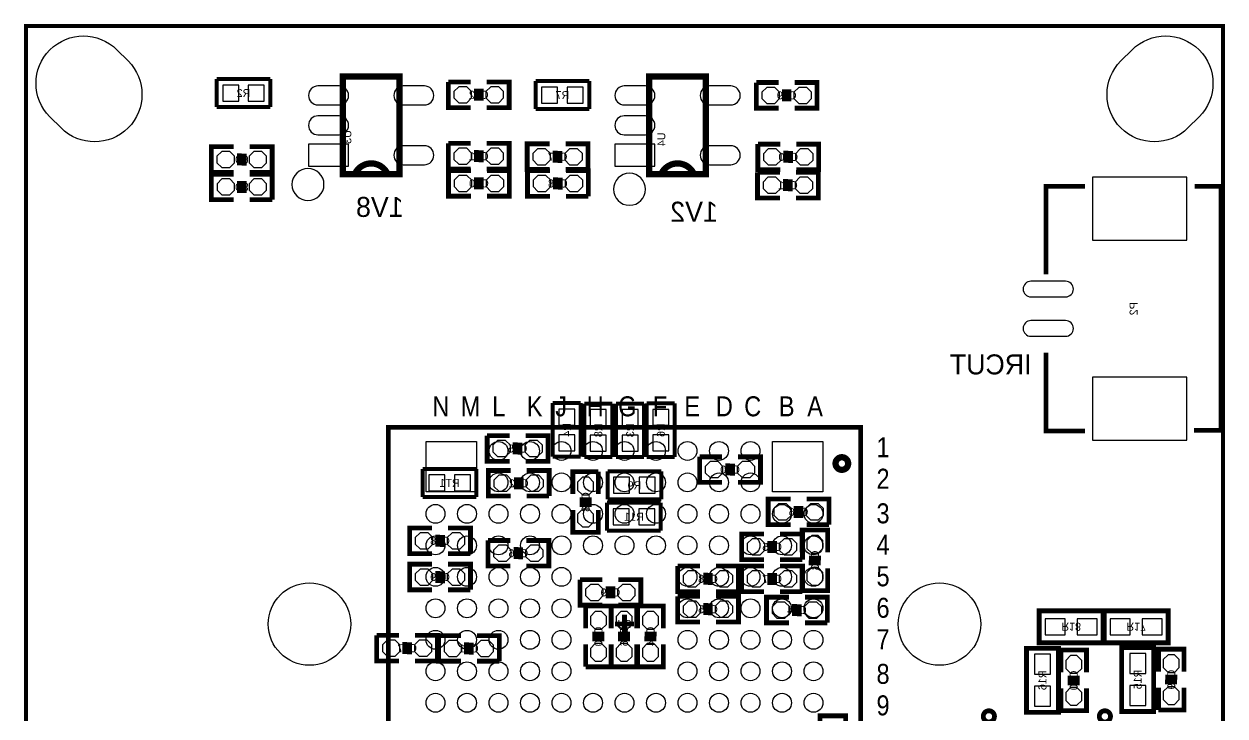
# Model space of a CAD drawing. Extents: x 14 to 156, y -17 to 35.
# Drawn here: x 14.05 to 52.17, y -0.57 to 21.41 of the extents above; entities that cross this region are included whole.
import ezdxf
from ezdxf.enums import TextEntityAlignment as Align

# ---------------------------------------------------------------- set-up
doc = ezdxf.new("R2010")
doc.units = 0
for name, color, linetype in [('BG_DIMENSION', 40, 'CONTINUOUS'), ('BG_OUTLINE', 2, 'CONTINUOUS'), ('BG_SILKSCREEN_BOTTOM', 134, 'CONTINUOUS'), ('PG_SILKSCREEN_BOTTOM', 134, 'CONTINUOUS'), ('PG_SILKSCREEN_TOP', 7, 'CONTINUOUS'), ('PIN_BOTTOM', 242, 'CONTINUOUS'), ('PIN_TOP', 84, 'CONTINUOUS'), ('RD_SILKSCREEN_BOTTOM', 1, 'CONTINUOUS'), ('RD_SILKSCREEN_TOP', 1, 'CONTINUOUS')]:
    doc.layers.add(name, color=color, linetype=linetype)

msp = doc.modelspace()

# ---------------------------------------------------------------- linework, layer by layer
at = {"layer": 'BG_DIMENSION', "const_width": 0.127}
msp.add_lwpolyline([(14.11224, -16.651224), (52.11064, -16.651224), (52.11064, 21.347176), (14.11224, 21.347176), (14.11224, -16.651224)], dxfattribs=at)
at = {"layer": 'BG_OUTLINE'}
msp.add_lwpolyline([(14.11224, -16.651224), (14.11224, 21.347176), (52.11064, 21.347176), (52.11064, -16.651224)], close=True, dxfattribs=at)
at = {"layer": 'PG_SILKSCREEN_BOTTOM'}
for points, const_width in [([(24.170386, 16.641572), (24.170386, 19.741388), (25.97023, 19.741388), (25.97023, 16.641572), (24.170386, 16.641572)], 0.199898), ([(33.895284, 16.641572), (33.895284, 19.741388), (35.695128, 19.741388), (35.695128, 16.641572), (33.895284, 16.641572)], 0.199898), ([(21.867114, 19.66214), (20.165314, 19.66214)], 0.127), ([(20.165314, 19.66214), (20.165314, 18.77314)], 0.127), ([(21.867114, 18.77314), (21.867114, 19.66214)], 0.127), ([(27.51963, 19.56816), (28.23083, 19.56816)], 0.1524), ([(28.23083, 18.75536), (27.51963, 18.75536), (27.51963, 19.56816)], 0.1524), ([(28.73883, 19.56816), (29.45003, 19.56816), (29.45003, 18.75536), (28.73883, 18.75536)], 0.1524), ([(31.9913, 19.5961), (30.2895, 19.5961)], 0.127), ([(30.2895, 19.5961), (30.2895, 18.7071)], 0.127), ([(31.9913, 18.7071), (31.9913, 19.5961)], 0.127), ([(37.29482, 19.55038), (38.00602, 19.55038)], 0.1524), ([(38.00602, 18.73758), (37.29482, 18.73758), (37.29482, 19.55038)], 0.1524), ([(38.51402, 19.55038), (39.22522, 19.55038), (39.22522, 18.73758), (38.51402, 18.73758)], 0.1524), ([(28.40863, 18.97634), (28.40863, 19.35734)], 0.1524), ([(28.56103, 18.97126), (28.56103, 19.35226)], 0.1524), ([(38.18382, 18.95856), (38.18382, 19.33956)], 0.1524), ([(38.33622, 18.95348), (38.33622, 19.33448)], 0.1524), ([(20.165314, 18.77314), (21.867114, 18.77314)], 0.127), ([(30.2895, 18.7071), (31.9913, 18.7071)], 0.127), ([(20.708366, 16.7005), (19.997166, 16.7005), (19.997166, 17.5133), (20.708366, 17.5133)], 0.1524), ([(21.216366, 17.5133), (21.927566, 17.5133), (21.927566, 16.7005)], 0.1524), ([(27.51963, 17.61744), (28.23083, 17.61744)], 0.1524), ([(28.23083, 16.80464), (27.51963, 16.80464), (27.51963, 17.61744)], 0.1524), ([(28.73883, 17.61744), (29.45003, 17.61744), (29.45003, 16.80464), (28.73883, 16.80464)], 0.1524), ([(30.734, 16.7894), (30.0228, 16.7894), (30.0228, 17.6022), (30.734, 17.6022)], 0.1524), ([(31.242, 17.6022), (31.9532, 17.6022), (31.9532, 16.7894)], 0.1524), ([(37.345366, 17.59458), (38.056566, 17.59458)], 0.1524), ([(38.056566, 16.78178), (37.345366, 16.78178), (37.345366, 17.59458)], 0.1524), ([(38.564566, 17.59458), (39.275766, 17.59458), (39.275766, 16.78178), (38.564566, 16.78178)], 0.1524), ([(20.886166, 17.2974), (20.886166, 16.9164)], 0.1524), ([(21.038566, 17.29232), (21.038566, 16.91132)], 0.1524), ([(28.40863, 17.02562), (28.40863, 17.40662)], 0.1524), ([(28.56103, 17.02054), (28.56103, 17.40154)], 0.1524), ([(30.9118, 17.3863), (30.9118, 17.0053)], 0.1524), ([(31.0642, 17.38122), (31.0642, 17.00022)], 0.1524), ([(38.234366, 17.00276), (38.234366, 17.38376)], 0.1524), ([(38.386766, 16.99768), (38.386766, 17.37868)], 0.1524), ([(21.927566, 16.7005), (21.216366, 16.7005)], 0.1524), ([(27.525726, 16.75384), (28.236926, 16.75384)], 0.1524), ([(28.236926, 15.94104), (27.525726, 15.94104), (27.525726, 16.75384)], 0.1524), ([(28.744926, 16.75384), (29.456126, 16.75384), (29.456126, 15.94104), (28.744926, 15.94104)], 0.1524), ([(30.74289, 15.9385), (30.03169, 15.9385), (30.03169, 16.7513), (30.74289, 16.7513)], 0.1524), ([(31.9532, 16.7894), (31.242, 16.7894)], 0.1524), ([(31.25089, 16.7513), (31.96209, 16.7513), (31.96209, 15.9385)], 0.1524), ([(20.70862, 15.82928), (19.99742, 15.82928), (19.99742, 16.64208), (20.70862, 16.64208)], 0.1524), ([(20.88642, 16.42618), (20.88642, 16.04518)], 0.1524), ([(21.03882, 16.4211), (21.03882, 16.0401)], 0.1524), ([(21.21662, 16.64208), (21.92782, 16.64208), (21.92782, 15.82928)], 0.1524), ([(28.414726, 16.16202), (28.414726, 16.54302)], 0.1524), ([(28.567126, 16.15694), (28.567126, 16.53794)], 0.1524), ([(30.92069, 16.5354), (30.92069, 16.1544)], 0.1524), ([(31.07309, 16.53032), (31.07309, 16.14932)], 0.1524), ([(37.333682, 16.69542), (38.044882, 16.69542)], 0.1524), ([(38.044882, 15.88262), (37.333682, 15.88262), (37.333682, 16.69542)], 0.1524), ([(38.222682, 16.1036), (38.222682, 16.4846)], 0.1524), ([(38.375082, 16.09852), (38.375082, 16.47952)], 0.1524), ([(38.552882, 16.69542), (39.264082, 16.69542), (39.264082, 15.88262), (38.552882, 15.88262)], 0.1524), ([(31.96209, 15.9385), (31.25089, 15.9385)], 0.1524), ([(47.734982, 16.25092), (46.490382, 16.25092), (46.490382, 13.45692)], 0.1524), ([(51.189382, 8.50392), (52.052982, 8.50392), (52.052982, 16.22552), (52.027582, 16.25092), (51.214782, 16.25092)], 0.1524), ([(21.92782, 15.82928), (21.21662, 15.82928)], 0.1524), ([(46.490382, 10.96772), (46.490382, 8.47852), (47.734982, 8.47852)], 0.1524), ([(31.72079, 9.36625), (30.83179, 9.36625)], 0.127), ([(30.83179, 9.36625), (30.83179, 7.66445)], 0.127), ([(31.72079, 7.66445), (31.72079, 9.36625)], 0.127), ([(31.833566, 9.35355), (31.833566, 7.65175)], 0.127), ([(32.722566, 9.35355), (31.833566, 9.35355)], 0.127), ([(32.722566, 7.65175), (32.722566, 9.35355)], 0.127), ([(33.73501, 9.35355), (32.84601, 9.35355)], 0.127), ([(32.84601, 9.35355), (32.84601, 7.65175)], 0.127), ([(33.73501, 7.65175), (33.73501, 9.35355)], 0.127), ([(33.8201, 9.3599), (33.8201, 7.6581)], 0.127), ([(34.7091, 9.3599), (33.8201, 9.3599)], 0.127), ([(34.7091, 7.6581), (34.7091, 9.3599)], 0.127), ([(28.75153, 8.3312), (29.46273, 8.3312)], 0.1524), ([(29.46273, 7.5184), (28.75153, 7.5184), (28.75153, 8.3312)], 0.1524), ([(29.97073, 8.3312), (30.68193, 8.3312), (30.68193, 7.5184), (29.97073, 7.5184)], 0.1524), ([(29.64053, 7.73938), (29.64053, 8.12038)], 0.1524), ([(29.79293, 7.7343), (29.79293, 8.1153)], 0.1524), ([(30.83179, 7.66445), (31.72079, 7.66445)], 0.127), ([(31.833566, 7.65175), (32.722566, 7.65175)], 0.127), ([(32.84601, 7.65175), (33.73501, 7.65175)], 0.127), ([(33.8201, 7.6581), (34.7091, 7.6581)], 0.127), ([(35.498278, 7.66191), (36.209478, 7.66191)], 0.1524), ([(36.209478, 6.84911), (35.498278, 6.84911), (35.498278, 7.66191)], 0.1524), ([(36.717478, 7.66191), (37.428678, 7.66191), (37.428678, 6.84911), (36.717478, 6.84911)], 0.1524), ([(28.4099, 7.2771), (26.7081, 7.2771)], 0.127), ([(26.7081, 7.2771), (26.7081, 6.3881)], 0.127), ([(28.4099, 6.3881), (28.4099, 7.2771)], 0.127), ([(29.499814, 6.4135), (28.788614, 6.4135), (28.788614, 7.2263), (29.499814, 7.2263)], 0.1524), ([(30.007814, 7.2263), (30.719014, 7.2263), (30.719014, 6.4135)], 0.1524), ([(31.4706, 6.47827), (31.4706, 7.18947), (32.2834, 7.18947)], 0.1524), ([(32.2834, 7.18947), (32.2834, 6.47827)], 0.1524), ([(34.2773, 7.2009), (32.5755, 7.2009)], 0.127), ([(32.5755, 7.2009), (32.5755, 6.3119)], 0.127), ([(34.2773, 6.3119), (34.2773, 7.2009)], 0.127), ([(36.387278, 7.07009), (36.387278, 7.45109)], 0.1524), ([(36.539678, 7.06501), (36.539678, 7.44601)], 0.1524), ([(29.677614, 7.0104), (29.677614, 6.6294)], 0.1524), ([(29.830014, 7.00532), (29.830014, 6.62432)], 0.1524), ([(30.719014, 6.4135), (30.007814, 6.4135)], 0.1524), ([(26.7081, 6.3881), (28.4099, 6.3881)], 0.127), ([(31.6865, 6.14807), (32.0675, 6.14807)], 0.1524), ([(31.69158, 6.30047), (32.07258, 6.30047)], 0.1524), ([(34.261298, 6.20014), (32.559498, 6.20014)], 0.127), ([(32.559498, 6.20014), (32.559498, 5.31114)], 0.127), ([(32.5755, 6.3119), (34.2773, 6.3119)], 0.127), ([(34.261298, 5.31114), (34.261298, 6.20014)], 0.127), ([(38.383972, 5.505958), (37.672772, 5.505958), (37.672772, 6.318758), (38.383972, 6.318758)], 0.1524), ([(38.561772, 6.102858), (38.561772, 5.721858)], 0.1524), ([(38.714172, 6.097778), (38.714172, 5.716778)], 0.1524), ([(38.891972, 6.318758), (39.603172, 6.318758), (39.603172, 5.505958)], 0.1524), ([(32.2834, 5.97027), (32.2834, 5.25907), (31.4706, 5.25907), (31.4706, 5.97027)], 0.1524), ([(27.00147, 4.586224), (26.29027, 4.586224), (26.29027, 5.399024), (27.00147, 5.399024)], 0.1524), ([(27.50947, 5.399024), (28.22067, 5.399024), (28.22067, 4.586224)], 0.1524), ([(32.559498, 5.31114), (34.261298, 5.31114)], 0.127), ([(38.751002, 4.62534), (38.751002, 5.33654), (39.563802, 5.33654), (39.563802, 4.62534)], 0.1524), ([(39.603172, 5.505958), (38.891972, 5.505958)], 0.1524), ([(27.17927, 5.183124), (27.17927, 4.802124)], 0.1524), ([(27.33167, 5.178044), (27.33167, 4.797044)], 0.1524), ([(28.77693, 5.0038), (29.48813, 5.0038)], 0.1524), ([(29.48813, 4.191), (28.77693, 4.191), (28.77693, 5.0038)], 0.1524), ([(29.99613, 5.0038), (30.70733, 5.0038), (30.70733, 4.191), (29.99613, 4.191)], 0.1524), ([(37.54247, 4.3942), (36.83127, 4.3942), (36.83127, 5.207), (37.54247, 5.207)], 0.1524), ([(37.72027, 4.9911), (37.72027, 4.6101)], 0.1524), ([(37.87267, 4.98602), (37.87267, 4.60502)], 0.1524), ([(38.05047, 5.207), (38.76167, 5.207), (38.76167, 4.3942)], 0.1524), ([(28.22067, 4.586224), (27.50947, 4.586224)], 0.1524), ([(29.66593, 4.41198), (29.66593, 4.79298)], 0.1524), ([(29.81833, 4.4069), (29.81833, 4.7879)], 0.1524), ([(27.00147, 3.436112), (26.29027, 3.436112), (26.29027, 4.248912), (27.00147, 4.248912)], 0.1524), ([(27.50947, 4.248912), (28.22067, 4.248912), (28.22067, 3.436112)], 0.1524), ([(34.79673, 4.191), (35.50793, 4.191)], 0.1524), ([(35.50793, 3.3782), (34.79673, 3.3782), (34.79673, 4.191)], 0.1524), ([(36.01593, 4.191), (36.72713, 4.191), (36.72713, 3.3782), (36.01593, 3.3782)], 0.1524), ([(37.54247, 3.3782), (36.83127, 3.3782), (36.83127, 4.191), (37.54247, 4.191)], 0.1524), ([(38.76167, 4.3942), (38.05047, 4.3942)], 0.1524), ([(38.05047, 4.191), (38.76167, 4.191), (38.76167, 3.3782)], 0.1524), ([(39.342822, 4.29514), (38.961822, 4.29514)], 0.1524), ([(39.347902, 4.44754), (38.966902, 4.44754)], 0.1524), ([(27.17927, 4.033012), (27.17927, 3.652012)], 0.1524), ([(27.33167, 4.027932), (27.33167, 3.646932)], 0.1524), ([(31.69793, 3.7592), (32.40913, 3.7592)], 0.1524), ([(32.40913, 2.9464), (31.69793, 2.9464), (31.69793, 3.7592)], 0.1524), ([(32.91713, 3.7592), (33.62833, 3.7592), (33.62833, 2.9464), (32.91713, 2.9464)], 0.1524), ([(35.68573, 3.59918), (35.68573, 3.98018)], 0.1524), ([(35.83813, 3.5941), (35.83813, 3.9751)], 0.1524), ([(37.72027, 3.9751), (37.72027, 3.5941)], 0.1524), ([(37.87267, 3.97002), (37.87267, 3.58902)], 0.1524), ([(38.751002, 3.40614), (38.751002, 4.11734)], 0.1524), ([(39.563802, 4.11734), (39.563802, 3.40614), (38.751002, 3.40614)], 0.1524), ([(28.22067, 3.436112), (27.50947, 3.436112)], 0.1524), ([(32.58693, 3.16738), (32.58693, 3.54838)], 0.1524), ([(32.73933, 3.1623), (32.73933, 3.5433)], 0.1524), ([(38.76167, 3.3782), (38.05047, 3.3782)], 0.1524), ([(34.798, 3.2258), (35.5092, 3.2258)], 0.1524), ([(35.5092, 2.413), (34.798, 2.413), (34.798, 3.2258)], 0.1524), ([(35.687, 2.63398), (35.687, 3.01498)], 0.1524), ([(35.8394, 2.6289), (35.8394, 3.0099)], 0.1524), ([(36.0172, 3.2258), (36.7284, 3.2258), (36.7284, 2.413), (36.0172, 2.413)], 0.1524), ([(38.32987, 2.3876), (37.61867, 2.3876), (37.61867, 3.2004), (38.32987, 3.2004)], 0.1524), ([(38.50767, 2.9845), (38.50767, 2.6035)], 0.1524), ([(38.66007, 2.97942), (38.66007, 2.59842)], 0.1524), ([(38.83787, 3.2004), (39.54907, 3.2004), (39.54907, 2.3876)], 0.1524), ([(31.877, 2.20853), (31.877, 2.91973), (32.6898, 2.91973), (32.6898, 2.20853)], 0.1524), ([(32.6898, 2.2098), (32.6898, 2.921), (33.5026, 2.921), (33.5026, 2.2098)], 0.1524), ([(33.53054, 2.209546), (33.53054, 2.920746), (34.34334, 2.920746), (34.34334, 2.209546)], 0.1524), ([(46.27626, 1.7526), (48.30826, 1.7526), (48.30826, 2.7686), (46.27626, 2.7686), (46.27626, 1.7526)], 0.1524), ([(50.37074, 2.7686), (48.33874, 2.7686), (48.33874, 1.7526), (50.37074, 1.7526), (50.37074, 2.7686)], 0.1524), ([(39.54907, 2.3876), (38.83787, 2.3876)], 0.1524), ([(25.24633, 1.988312), (25.95753, 1.988312)], 0.1524), ([(25.95753, 1.175512), (25.24633, 1.175512), (25.24633, 1.988312)], 0.1524), ([(26.46553, 1.988312), (27.17673, 1.988312), (27.17673, 1.175512), (26.46553, 1.175512)], 0.1524), ([(27.91587, 1.1684), (27.20467, 1.1684), (27.20467, 1.9812), (27.91587, 1.9812)], 0.1524), ([(28.42387, 1.9812), (29.13507, 1.9812), (29.13507, 1.1684)], 0.1524), ([(32.46882, 1.87833), (32.08782, 1.87833)], 0.1524), ([(32.4739, 2.03073), (32.0929, 2.03073)], 0.1524), ([(33.28162, 1.8796), (32.90062, 1.8796)], 0.1524), ([(33.2867, 2.032), (32.9057, 2.032)], 0.1524), ([(34.12236, 1.879346), (33.74136, 1.879346)], 0.1524), ([(34.12744, 2.031746), (33.74644, 2.031746)], 0.1524), ([(26.13533, 1.396492), (26.13533, 1.777492)], 0.1524), ([(26.28773, 1.391412), (26.28773, 1.772412)], 0.1524), ([(28.09367, 1.7653), (28.09367, 1.3843)], 0.1524), ([(28.24607, 1.76022), (28.24607, 1.37922)], 0.1524), ([(31.877, 0.98933), (31.877, 1.70053)], 0.1524), ([(32.6898, 1.70053), (32.6898, 0.98933), (31.877, 0.98933)], 0.1524), ([(32.6898, 0.9906), (32.6898, 1.7018)], 0.1524), ([(33.5026, 1.7018), (33.5026, 0.9906), (32.6898, 0.9906)], 0.1524), ([(33.53054, 0.990346), (33.53054, 1.701546)], 0.1524), ([(34.34334, 1.701546), (34.34334, 0.990346), (33.53054, 0.990346)], 0.1524), ([(46.8884, -0.45466), (46.8884, 1.57734), (45.8724, 1.57734), (45.8724, -0.45466), (46.8884, -0.45466)], 0.1524), ([(46.9646, 0.8128), (46.9646, 1.524), (47.7774, 1.524), (47.7774, 0.8128)], 0.1524), ([(49.911, -0.42926), (49.911, 1.60274), (48.895, 1.60274), (48.895, -0.42926), (49.911, -0.42926)], 0.1524), ([(50.0634, 0.8382), (50.0634, 1.5494), (50.8762, 1.5494), (50.8762, 0.8382)], 0.1524), ([(29.13507, 1.1684), (28.42387, 1.1684)], 0.1524), ([(47.55642, 0.4826), (47.17542, 0.4826)], 0.1524), ([(47.5615, 0.635), (47.1805, 0.635)], 0.1524), ([(50.0634, -0.381), (50.0634, 0.3302)], 0.1524), ([(50.8762, 0.3302), (50.8762, -0.381), (50.0634, -0.381)], 0.1524), ([(50.65522, 0.508), (50.27422, 0.508)], 0.1524), ([(50.6603, 0.6604), (50.2793, 0.6604)], 0.1524), ([(46.9646, -0.4064), (46.9646, 0.3048)], 0.1524), ([(47.7774, 0.3048), (47.7774, -0.4064), (46.9646, -0.4064)], 0.1524), ([(39.3192, -1.277112), (39.3192, -0.565912), (40.132, -0.565912), (40.132, -1.277112)], 0.1524)]:
    msp.add_lwpolyline(points, dxfattribs=dict(at, const_width=const_width))
for points in [[(23.571708, 16.31188, 1), (22.555708, 16.31188, 1)], [(33.779206, 16.15948, 1), (32.763206, 16.15948, 1)]]:
    msp.add_lwpolyline(points, format="xyb", close=True, dxfattribs=at)
for points, const_width in [([(24.562308, 16.66748, -0.618034), (25.578308, 16.66748)], 0.199898), ([(34.287206, 16.66748, -0.618034), (35.303206, 16.66748)], 0.199898), ([(44.8564, -0.5842, -1), (44.5008, -0.5842, -1), (44.8564, -0.5842)], 0.1524), ([(48.5394, -0.5842, -1), (48.1838, -0.5842, -1), (48.5394, -0.5842)], 0.1524)]:
    msp.add_lwpolyline(points, format="xyb", dxfattribs=dict(at, const_width=const_width))
at = {"layer": 'PG_SILKSCREEN_TOP', "const_width": 0.150114}
for points in [[(40.611552, 8.5979), (25.611328, 8.5979), (25.611328, -3.901948), (40.611552, -3.901948), (40.611552, 8.5979)], [(33.11144, 2.048002), (33.11144, 2.64795)], [(32.811466, 2.347976), (33.411414, 2.347976)]]:
    msp.add_lwpolyline(points, dxfattribs=at)
at = {"layer": 'PG_SILKSCREEN_TOP', "const_width": 0.199898}
msp.add_lwpolyline([(40.211502, 7.448042, 1.000305), (39.811452, 7.447788, 0.999695), (40.211502, 7.448042)], format="xyb", dxfattribs=at)
at = {"layer": 'PIN_BOTTOM'}
for points in [[(16.998559, 20.589178), (17.352202, 20.235535, -1), (15.223881, 18.107214), (14.870238, 18.460857, -1)], [(51.352642, 18.460857), (50.998999, 18.107214, -1), (48.870678, 20.235535), (49.224321, 20.589178, -1)], [(24.05126, 19.441414), (23.381208, 19.441414, 1), (23.381208, 18.841466), (24.05126, 18.841466, 1)], [(26.759408, 19.441414), (26.089356, 19.441414, 1), (26.089356, 18.841466), (26.759408, 18.841466, 1)], [(33.776158, 19.441414), (33.106106, 19.441414, 1), (33.106106, 18.841466), (33.776158, 18.841466, 1)], [(36.484306, 19.441414), (35.814254, 19.441414, 1), (35.814254, 18.841466), (36.484306, 18.841466, 1)], [(24.05126, 18.491454), (23.381208, 18.491454, 1), (23.381208, 17.891506), (24.05126, 17.891506, 1)], [(33.776158, 18.491454), (33.106106, 18.491454, 1), (33.106106, 17.891506), (33.776158, 17.891506, 1)], [(26.759408, 17.541494), (26.089356, 17.541494, 1), (26.089356, 16.941546), (26.759408, 16.941546, 1)], [(36.484306, 17.541494), (35.814254, 17.541494, 1), (35.814254, 16.941546), (36.484306, 16.941546, 1)], [(47.114333, 13.23975), (46.014259, 13.23975, 1), (46.014259, 12.739878), (47.114333, 12.739878, 1)], [(47.114333, 11.989562), (46.014259, 11.989562, 1), (46.014259, 11.48969), (47.114333, 11.48969, 1)]]:
    msp.add_lwpolyline(points, format="xyb", close=True, dxfattribs=at)
for points in [[(20.863814, 18.96364), (20.863814, 19.47164), (20.355814, 19.47164), (20.355814, 18.96364)], [(21.676614, 18.96364), (21.676614, 19.47164), (21.168614, 19.47164), (21.168614, 18.96364)], [(28.10383, 18.90776), (28.25623, 19.06016), (28.25623, 19.26336), (28.10383, 19.41576), (27.84983, 19.41576), (27.69743, 19.26336), (27.69743, 19.06016), (27.84983, 18.90776)], [(29.11983, 18.90776), (29.27223, 19.06016), (29.27223, 19.26336), (29.11983, 19.41576), (28.86583, 19.41576), (28.71343, 19.26336), (28.71343, 19.06016), (28.86583, 18.90776)], [(30.988, 18.8976), (30.988, 19.4056), (30.48, 19.4056), (30.48, 18.8976)], [(31.8008, 18.8976), (31.8008, 19.4056), (31.2928, 19.4056), (31.2928, 18.8976)], [(37.87902, 18.88998), (38.03142, 19.04238), (38.03142, 19.24558), (37.87902, 19.39798), (37.62502, 19.39798), (37.47262, 19.24558), (37.47262, 19.04238), (37.62502, 18.88998)], [(38.89502, 18.88998), (39.04742, 19.04238), (39.04742, 19.24558), (38.89502, 19.39798), (38.64102, 19.39798), (38.48862, 19.24558), (38.48862, 19.04238), (38.64102, 18.88998)], [(23.081234, 16.891508), (24.351234, 16.891508), (24.351234, 17.591532), (23.081234, 17.591532)], [(32.806132, 16.891508), (34.076132, 16.891508), (34.076132, 17.591532), (32.806132, 17.591532)], [(20.327366, 17.3609), (20.174966, 17.2085), (20.174966, 17.0053), (20.327366, 16.8529), (20.581366, 16.8529), (20.733766, 17.0053), (20.733766, 17.2085), (20.581366, 17.3609)], [(21.343366, 17.3609), (21.190966, 17.2085), (21.190966, 17.0053), (21.343366, 16.8529), (21.597366, 16.8529), (21.749766, 17.0053), (21.749766, 17.2085), (21.597366, 17.3609)], [(28.10383, 16.95704), (28.25623, 17.10944), (28.25623, 17.31264), (28.10383, 17.46504), (27.84983, 17.46504), (27.69743, 17.31264), (27.69743, 17.10944), (27.84983, 16.95704)], [(29.11983, 16.95704), (29.27223, 17.10944), (29.27223, 17.31264), (29.11983, 17.46504), (28.86583, 17.46504), (28.71343, 17.31264), (28.71343, 17.10944), (28.86583, 16.95704)], [(30.353, 17.4498), (30.2006, 17.2974), (30.2006, 17.0942), (30.353, 16.9418), (30.607, 16.9418), (30.7594, 17.0942), (30.7594, 17.2974), (30.607, 17.4498)], [(31.369, 17.4498), (31.2166, 17.2974), (31.2166, 17.0942), (31.369, 16.9418), (31.623, 16.9418), (31.7754, 17.0942), (31.7754, 17.2974), (31.623, 17.4498)], [(37.929566, 16.93418), (38.081966, 17.08658), (38.081966, 17.28978), (37.929566, 17.44218), (37.675566, 17.44218), (37.523166, 17.28978), (37.523166, 17.08658), (37.675566, 16.93418)], [(38.945566, 16.93418), (39.097966, 17.08658), (39.097966, 17.28978), (38.945566, 17.44218), (38.691566, 17.44218), (38.539166, 17.28978), (38.539166, 17.08658), (38.691566, 16.93418)], [(20.32762, 16.48968), (20.17522, 16.33728), (20.17522, 16.13408), (20.32762, 15.98168), (20.58162, 15.98168), (20.73402, 16.13408), (20.73402, 16.33728), (20.58162, 16.48968)], [(21.34362, 16.48968), (21.19122, 16.33728), (21.19122, 16.13408), (21.34362, 15.98168), (21.59762, 15.98168), (21.75002, 16.13408), (21.75002, 16.33728), (21.59762, 16.48968)], [(28.109926, 16.09344), (28.262326, 16.24584), (28.262326, 16.44904), (28.109926, 16.60144), (27.855926, 16.60144), (27.703526, 16.44904), (27.703526, 16.24584), (27.855926, 16.09344)], [(29.125926, 16.09344), (29.278326, 16.24584), (29.278326, 16.44904), (29.125926, 16.60144), (28.871926, 16.60144), (28.719526, 16.44904), (28.719526, 16.24584), (28.871926, 16.09344)], [(30.36189, 16.5989), (30.20949, 16.4465), (30.20949, 16.2433), (30.36189, 16.0909), (30.61589, 16.0909), (30.76829, 16.2433), (30.76829, 16.4465), (30.61589, 16.5989)], [(31.37789, 16.5989), (31.22549, 16.4465), (31.22549, 16.2433), (31.37789, 16.0909), (31.63189, 16.0909), (31.78429, 16.2433), (31.78429, 16.4465), (31.63189, 16.5989)], [(37.917882, 16.03502), (38.070282, 16.18742), (38.070282, 16.39062), (37.917882, 16.54302), (37.663882, 16.54302), (37.511482, 16.39062), (37.511482, 16.18742), (37.663882, 16.03502)], [(38.933882, 16.03502), (39.086282, 16.18742), (39.086282, 16.39062), (38.933882, 16.54302), (38.679882, 16.54302), (38.527482, 16.39062), (38.527482, 16.18742), (38.679882, 16.03502)], [(47.964471, 14.539722), (50.964465, 14.539722), (50.964465, 16.539718), (47.964471, 16.539718)], [(47.964471, 8.189722), (50.964465, 8.189722), (50.964465, 10.189718), (47.964471, 10.189718)], [(31.02229, 8.66775), (31.53029, 8.66775), (31.53029, 9.17575), (31.02229, 9.17575)], [(32.532066, 9.16305), (32.024066, 9.16305), (32.024066, 8.65505), (32.532066, 8.65505)], [(33.03651, 8.65505), (33.54451, 8.65505), (33.54451, 9.16305), (33.03651, 9.16305)], [(34.5186, 9.1694), (34.0106, 9.1694), (34.0106, 8.6614), (34.5186, 8.6614)], [(29.33573, 7.6708), (29.48813, 7.8232), (29.48813, 8.0264), (29.33573, 8.1788), (29.08173, 8.1788), (28.92933, 8.0264), (28.92933, 7.8232), (29.08173, 7.6708)], [(30.35173, 7.6708), (30.50413, 7.8232), (30.50413, 8.0264), (30.35173, 8.1788), (30.09773, 8.1788), (29.94533, 8.0264), (29.94533, 7.8232), (30.09773, 7.6708)], [(31.02229, 7.85495), (31.53029, 7.85495), (31.53029, 8.36295), (31.02229, 8.36295)], [(32.532066, 8.35025), (32.024066, 8.35025), (32.024066, 7.84225), (32.532066, 7.84225)], [(33.03651, 7.84225), (33.54451, 7.84225), (33.54451, 8.35025), (33.03651, 8.35025)], [(34.5186, 8.3566), (34.0106, 8.3566), (34.0106, 7.8486), (34.5186, 7.8486)], [(36.082478, 7.00151), (36.234878, 7.15391), (36.234878, 7.35711), (36.082478, 7.50951), (35.828478, 7.50951), (35.676078, 7.35711), (35.676078, 7.15391), (35.828478, 7.00151)], [(37.098478, 7.00151), (37.250878, 7.15391), (37.250878, 7.35711), (37.098478, 7.50951), (36.844478, 7.50951), (36.692078, 7.35711), (36.692078, 7.15391), (36.844478, 7.00151)], [(27.4066, 6.5786), (27.4066, 7.0866), (26.8986, 7.0866), (26.8986, 6.5786)], [(28.2194, 6.5786), (28.2194, 7.0866), (27.7114, 7.0866), (27.7114, 6.5786)], [(29.118814, 7.0739), (28.966414, 6.9215), (28.966414, 6.7183), (29.118814, 6.5659), (29.372814, 6.5659), (29.525214, 6.7183), (29.525214, 6.9215), (29.372814, 7.0739)], [(30.134814, 7.0739), (29.982414, 6.9215), (29.982414, 6.7183), (30.134814, 6.5659), (30.388814, 6.5659), (30.541214, 6.7183), (30.541214, 6.9215), (30.388814, 7.0739)], [(31.623, 6.60527), (31.7754, 6.45287), (31.9786, 6.45287), (32.131, 6.60527), (32.131, 6.85927), (31.9786, 7.01167), (31.7754, 7.01167), (31.623, 6.85927)], [(33.274, 6.5024), (33.274, 7.0104), (32.766, 7.0104), (32.766, 6.5024)], [(34.0868, 6.5024), (34.0868, 7.0104), (33.5788, 7.0104), (33.5788, 6.5024)], [(38.002972, 6.166358), (37.850572, 6.013958), (37.850572, 5.810758), (38.002972, 5.658358), (38.256972, 5.658358), (38.409372, 5.810758), (38.409372, 6.013958), (38.256972, 6.166358)], [(39.018972, 6.166358), (38.866572, 6.013958), (38.866572, 5.810758), (39.018972, 5.658358), (39.272972, 5.658358), (39.425372, 5.810758), (39.425372, 6.013958), (39.272972, 6.166358)], [(31.623, 5.58927), (31.7754, 5.43687), (31.9786, 5.43687), (32.131, 5.58927), (32.131, 5.84327), (31.9786, 5.99567), (31.7754, 5.99567), (31.623, 5.84327)], [(33.257998, 5.50164), (33.257998, 6.00964), (32.749998, 6.00964), (32.749998, 5.50164)], [(34.070798, 5.50164), (34.070798, 6.00964), (33.562798, 6.00964), (33.562798, 5.50164)], [(26.62047, 5.246624), (26.46807, 5.094224), (26.46807, 4.891024), (26.62047, 4.738624), (26.87447, 4.738624), (27.02687, 4.891024), (27.02687, 5.094224), (26.87447, 5.246624)], [(27.63647, 5.246624), (27.48407, 5.094224), (27.48407, 4.891024), (27.63647, 4.738624), (27.89047, 4.738624), (28.04287, 4.891024), (28.04287, 5.094224), (27.89047, 5.246624)], [(37.16147, 5.0546), (37.00907, 4.9022), (37.00907, 4.699), (37.16147, 4.5466), (37.41547, 4.5466), (37.56787, 4.699), (37.56787, 4.9022), (37.41547, 5.0546)], [(38.17747, 5.0546), (38.02507, 4.9022), (38.02507, 4.699), (38.17747, 4.5466), (38.43147, 4.5466), (38.58387, 4.699), (38.58387, 4.9022), (38.43147, 5.0546)], [(39.411402, 5.00634), (39.259002, 5.15874), (39.055802, 5.15874), (38.903402, 5.00634), (38.903402, 4.75234), (39.055802, 4.59994), (39.259002, 4.59994), (39.411402, 4.75234)], [(29.36113, 4.3434), (29.51353, 4.4958), (29.51353, 4.699), (29.36113, 4.8514), (29.10713, 4.8514), (28.95473, 4.699), (28.95473, 4.4958), (29.10713, 4.3434)], [(30.37713, 4.3434), (30.52953, 4.4958), (30.52953, 4.699), (30.37713, 4.8514), (30.12313, 4.8514), (29.97073, 4.699), (29.97073, 4.4958), (30.12313, 4.3434)], [(26.62047, 4.096512), (26.46807, 3.944112), (26.46807, 3.740912), (26.62047, 3.588512), (26.87447, 3.588512), (27.02687, 3.740912), (27.02687, 3.944112), (26.87447, 4.096512)], [(27.63647, 4.096512), (27.48407, 3.944112), (27.48407, 3.740912), (27.63647, 3.588512), (27.89047, 3.588512), (28.04287, 3.740912), (28.04287, 3.944112), (27.89047, 4.096512)], [(35.38093, 3.5306), (35.53333, 3.683), (35.53333, 3.8862), (35.38093, 4.0386), (35.12693, 4.0386), (34.97453, 3.8862), (34.97453, 3.683), (35.12693, 3.5306)], [(36.39693, 3.5306), (36.54933, 3.683), (36.54933, 3.8862), (36.39693, 4.0386), (36.14293, 4.0386), (35.99053, 3.8862), (35.99053, 3.683), (36.14293, 3.5306)], [(37.16147, 4.0386), (37.00907, 3.8862), (37.00907, 3.683), (37.16147, 3.5306), (37.41547, 3.5306), (37.56787, 3.683), (37.56787, 3.8862), (37.41547, 4.0386)], [(38.17747, 4.0386), (38.02507, 3.8862), (38.02507, 3.683), (38.17747, 3.5306), (38.43147, 3.5306), (38.58387, 3.683), (38.58387, 3.8862), (38.43147, 4.0386)], [(39.411402, 3.99034), (39.259002, 4.14274), (39.055802, 4.14274), (38.903402, 3.99034), (38.903402, 3.73634), (39.055802, 3.58394), (39.259002, 3.58394), (39.411402, 3.73634)], [(32.28213, 3.0988), (32.43453, 3.2512), (32.43453, 3.4544), (32.28213, 3.6068), (32.02813, 3.6068), (31.87573, 3.4544), (31.87573, 3.2512), (32.02813, 3.0988)], [(33.29813, 3.0988), (33.45053, 3.2512), (33.45053, 3.4544), (33.29813, 3.6068), (33.04413, 3.6068), (32.89173, 3.4544), (32.89173, 3.2512), (33.04413, 3.0988)], [(35.3822, 2.5654), (35.5346, 2.7178), (35.5346, 2.921), (35.3822, 3.0734), (35.1282, 3.0734), (34.9758, 2.921), (34.9758, 2.7178), (35.1282, 2.5654)], [(36.3982, 2.5654), (36.5506, 2.7178), (36.5506, 2.921), (36.3982, 3.0734), (36.1442, 3.0734), (35.9918, 2.921), (35.9918, 2.7178), (36.1442, 2.5654)], [(32.5374, 2.58953), (32.385, 2.74193), (32.1818, 2.74193), (32.0294, 2.58953), (32.0294, 2.33553), (32.1818, 2.18313), (32.385, 2.18313), (32.5374, 2.33553)], [(33.3502, 2.5908), (33.1978, 2.7432), (32.9946, 2.7432), (32.8422, 2.5908), (32.8422, 2.3368), (32.9946, 2.1844), (33.1978, 2.1844), (33.3502, 2.3368)], [(34.19094, 2.590546), (34.03854, 2.742946), (33.83534, 2.742946), (33.68294, 2.590546), (33.68294, 2.336546), (33.83534, 2.184146), (34.03854, 2.184146), (34.19094, 2.336546)], [(37.94887, 3.048), (37.79647, 2.8956), (37.79647, 2.6924), (37.94887, 2.54), (38.20287, 2.54), (38.35527, 2.6924), (38.35527, 2.8956), (38.20287, 3.048)], [(38.96487, 3.048), (38.81247, 2.8956), (38.81247, 2.6924), (38.96487, 2.54), (39.21887, 2.54), (39.37127, 2.6924), (39.37127, 2.8956), (39.21887, 3.048)], [(46.46676, 2.5146), (46.46676, 2.0066), (47.10176, 2.0066), (47.10176, 2.5146)], [(47.48276, 2.5146), (47.48276, 2.0066), (48.11776, 2.0066), (48.11776, 2.5146)], [(49.16424, 2.0066), (49.16424, 2.5146), (48.52924, 2.5146), (48.52924, 2.0066)], [(50.18024, 2.0066), (50.18024, 2.5146), (49.54524, 2.5146), (49.54524, 2.0066)], [(25.83053, 1.327912), (25.98293, 1.480312), (25.98293, 1.683512), (25.83053, 1.835912), (25.57653, 1.835912), (25.42413, 1.683512), (25.42413, 1.480312), (25.57653, 1.327912)], [(26.84653, 1.327912), (26.99893, 1.480312), (26.99893, 1.683512), (26.84653, 1.835912), (26.59253, 1.835912), (26.44013, 1.683512), (26.44013, 1.480312), (26.59253, 1.327912)], [(27.53487, 1.8288), (27.38247, 1.6764), (27.38247, 1.4732), (27.53487, 1.3208), (27.78887, 1.3208), (27.94127, 1.4732), (27.94127, 1.6764), (27.78887, 1.8288)], [(28.55087, 1.8288), (28.39847, 1.6764), (28.39847, 1.4732), (28.55087, 1.3208), (28.80487, 1.3208), (28.95727, 1.4732), (28.95727, 1.6764), (28.80487, 1.8288)], [(32.5374, 1.57353), (32.385, 1.72593), (32.1818, 1.72593), (32.0294, 1.57353), (32.0294, 1.31953), (32.1818, 1.16713), (32.385, 1.16713), (32.5374, 1.31953)], [(33.3502, 1.5748), (33.1978, 1.7272), (32.9946, 1.7272), (32.8422, 1.5748), (32.8422, 1.3208), (32.9946, 1.1684), (33.1978, 1.1684), (33.3502, 1.3208)], [(34.19094, 1.574546), (34.03854, 1.726946), (33.83534, 1.726946), (33.68294, 1.574546), (33.68294, 1.320546), (33.83534, 1.168146), (34.03854, 1.168146), (34.19094, 1.320546)], [(46.1264, 0.75184), (46.6344, 0.75184), (46.6344, 1.38684), (46.1264, 1.38684)], [(47.625, 1.1938), (47.4726, 1.3462), (47.2694, 1.3462), (47.117, 1.1938), (47.117, 0.9398), (47.2694, 0.7874), (47.4726, 0.7874), (47.625, 0.9398)], [(49.149, 0.77724), (49.657, 0.77724), (49.657, 1.41224), (49.149, 1.41224)], [(50.7238, 1.2192), (50.5714, 1.3716), (50.3682, 1.3716), (50.2158, 1.2192), (50.2158, 0.9652), (50.3682, 0.8128), (50.5714, 0.8128), (50.7238, 0.9652)], [(49.149, -0.23876), (49.657, -0.23876), (49.657, 0.39624), (49.149, 0.39624)], [(46.1264, -0.26416), (46.6344, -0.26416), (46.6344, 0.37084), (46.1264, 0.37084)], [(47.625, 0.1778), (47.4726, 0.3302), (47.2694, 0.3302), (47.117, 0.1778), (47.117, -0.0762), (47.2694, -0.2286), (47.4726, -0.2286), (47.625, -0.0762)], [(50.7238, 0.2032), (50.5714, 0.3556), (50.3682, 0.3556), (50.2158, 0.2032), (50.2158, -0.0508), (50.3682, -0.2032), (50.5714, -0.2032), (50.7238, -0.0508)]]:
    msp.add_lwpolyline(points, close=True, dxfattribs=at)
for centre in [(23.11146, 2.347976), (43.11142, 2.347976)]:
    msp.add_circle(centre, 1.3081, dxfattribs=at)
at = {"layer": 'PIN_TOP'}
for points in [[(16.998559, 20.589178), (17.352202, 20.235535, -1), (15.223881, 18.107214), (14.870238, 18.460857, -1)], [(51.352642, 18.460857), (50.998999, 18.107214, -1), (48.870678, 20.235535), (49.224321, 20.589178, -1)]]:
    msp.add_lwpolyline(points, format="xyb", close=True, dxfattribs=at)
for points in [[(26.811224, 6.547866), (26.811224, 8.147812), (28.41117, 8.147812), (28.41117, 6.547866)], [(37.811456, 6.547866), (37.811456, 8.147812), (39.411402, 8.147812), (39.411402, 6.547866)]]:
    msp.add_lwpolyline(points, close=True, dxfattribs=at)
for centre, radius in [((29.111448, 7.848092), 0.299974), ((30.111446, 7.848092), 0.299974), ((31.111444, 7.848092), 0.299974), ((32.111442, 7.848092), 0.299974), ((33.11144, 7.848092), 0.299974), ((34.111438, 7.848092), 0.299974), ((35.111436, 7.848092), 0.299974), ((36.111434, 7.848092), 0.299974), ((37.111432, 7.848092), 0.299974), ((29.111448, 6.848094), 0.299974), ((30.111446, 6.848094), 0.299974), ((31.111444, 6.848094), 0.299974), ((32.111442, 6.848094), 0.299974), ((33.11144, 6.848094), 0.299974), ((34.111438, 6.848094), 0.299974), ((35.111436, 6.848094), 0.299974), ((36.111434, 6.848094), 0.299974), ((37.111432, 6.848094), 0.299974), ((27.111452, 5.848096), 0.299974), ((28.11145, 5.848096), 0.299974), ((29.111448, 5.848096), 0.299974), ((30.111446, 5.848096), 0.299974), ((31.111444, 5.848096), 0.299974), ((32.111442, 5.848096), 0.299974), ((33.11144, 5.848096), 0.299974), ((34.111438, 5.848096), 0.299974), ((35.111436, 5.848096), 0.299974), ((36.111434, 5.848096), 0.299974), ((37.111432, 5.848096), 0.299974), ((38.11143, 5.848096), 0.299974), ((39.111428, 5.848096), 0.299974), ((27.111452, 4.848098), 0.299974), ((28.11145, 4.848098), 0.299974), ((29.111448, 4.848098), 0.299974), ((30.111446, 4.848098), 0.299974), ((31.111444, 4.848098), 0.299974), ((32.111442, 4.848098), 0.299974), ((33.11144, 4.848098), 0.299974), ((34.111438, 4.848098), 0.299974), ((35.111436, 4.848098), 0.299974), ((36.111434, 4.848098), 0.299974), ((37.111432, 4.848098), 0.299974), ((38.11143, 4.848098), 0.299974), ((39.111428, 4.848098), 0.299974), ((27.111452, 3.8481), 0.299974), ((28.11145, 3.8481), 0.299974), ((29.111448, 3.8481), 0.299974), ((30.111446, 3.8481), 0.299974), ((31.111444, 3.8481), 0.299974), ((35.111436, 3.8481), 0.299974), ((36.111434, 3.8481), 0.299974), ((37.111432, 3.8481), 0.299974), ((38.11143, 3.8481), 0.299974), ((39.111428, 3.8481), 0.299974), ((23.11146, 2.347976), 1.3081), ((43.11142, 2.347976), 1.3081), ((27.111452, 2.848102), 0.299974), ((28.11145, 2.848102), 0.299974), ((29.111448, 2.848102), 0.299974), ((30.111446, 2.848102), 0.299974), ((31.111444, 2.848102), 0.299974), ((35.111436, 2.848102), 0.299974), ((36.111434, 2.848102), 0.299974), ((37.111432, 2.848102), 0.299974), ((38.11143, 2.848102), 0.299974), ((39.111428, 2.848102), 0.299974), ((27.111452, 1.84785), 0.299974), ((28.11145, 1.84785), 0.299974), ((29.111448, 1.84785), 0.299974), ((30.111446, 1.84785), 0.299974), ((31.111444, 1.84785), 0.299974), ((35.111436, 1.84785), 0.299974), ((36.111434, 1.84785), 0.299974), ((37.111432, 1.84785), 0.299974), ((38.11143, 1.84785), 0.299974), ((39.111428, 1.84785), 0.299974), ((27.111452, 0.847852), 0.299974), ((28.11145, 0.847852), 0.299974), ((29.111448, 0.847852), 0.299974), ((30.111446, 0.847852), 0.299974), ((31.111444, 0.847852), 0.299974), ((35.111436, 0.847852), 0.299974), ((36.111434, 0.847852), 0.299974), ((37.111432, 0.847852), 0.299974), ((38.11143, 0.847852), 0.299974), ((39.111428, 0.847852), 0.299974), ((27.111452, -0.152146), 0.299974), ((28.11145, -0.152146), 0.299974), ((29.111448, -0.152146), 0.299974), ((30.111446, -0.152146), 0.299974), ((31.111444, -0.152146), 0.299974), ((32.111442, -0.152146), 0.299974), ((33.11144, -0.152146), 0.299974), ((34.111438, -0.152146), 0.299974), ((35.111436, -0.152146), 0.299974), ((36.111434, -0.152146), 0.299974), ((37.111432, -0.152146), 0.299974), ((38.11143, -0.152146), 0.299974), ((39.111428, -0.152146), 0.299974)]:
    msp.add_circle(centre, radius, dxfattribs=at)

# ---------------------------------------------------------------- texts
at = {"layer": 'BG_SILKSCREEN_BOTTOM', "text_generation_flag": 2}
for s, p in [('1V8', (26.0985, 15.282418)), ('1V2', (36.075874, 15.130018)), ('IRCUT', (46.032674, 10.27938))]:
    msp.add_text(s, height=0.635, dxfattribs=at).set_placement(p)
at = {"layer": 'PG_SILKSCREEN_TOP', "width": 0.88}
for s, p in [('N', (27.011376, 8.947912)), ('M', (27.911552, 8.947912)), ('L', (28.91155, 8.947912)), ('K', (30.01137, 8.947912)), ('J', (30.911546, 8.947912)), ('H', (31.911544, 8.947912)), ('G', (32.911542, 8.947912)), ('F', (34.011362, 8.947912)), ('E', (35.01136, 8.947912)), ('D', (36.011358, 8.947912)), ('C', (36.911534, 8.947912)), ('B', (38.011354, 8.947912)), ('A', (38.91153, 8.947912)), ('1', (41.111424, 7.64794)), ('2', (41.111424, 6.647942)), ('3', (41.111424, 5.547868)), ('4', (41.111424, 4.54787)), ('5', (41.111424, 3.547872)), ('6', (41.111424, 2.547874)), ('7', (41.111424, 1.547876)), ('8', (41.111424, 0.448056)), ('9', (41.111424, -0.551942))]:
    msp.add_text(s, height=0.635, dxfattribs=at).set_placement(p)
at = {"layer": 'RD_SILKSCREEN_BOTTOM', "text_generation_flag": 2}
for s, p in [('R2', (21.016214, 19.09064)), ('C12', (28.48483, 19.03476)), ('R7', (31.1404, 19.0246)), ('C19', (38.26002, 19.01698)), ('C11', (28.48483, 17.08404)), ('C17', (30.988, 17.0688)), ('C20', (38.310566, 17.06118)), ('C10', (28.490926, 16.22044)), ('C18', (30.99689, 16.2179)), ('C21', (38.298882, 16.16202)), ('C45', (29.71673, 7.7978)), ('C30', (36.463478, 7.12851)), ('RT1', (27.559, 6.7056)), ('C22', (29.753814, 6.6929)), ('R9', (33.4264, 6.6294)), ('R11', (33.410398, 5.62864)), ('C16', (38.637972, 5.785358)), ('C28', (27.25547, 4.865624)), ('C26', (29.74213, 4.4704)), ('C15', (37.79647, 4.6736)), ('C29', (27.25547, 3.715512)), ('C38', (35.76193, 3.6576)), ('C37', (37.79647, 3.6576)), ('C39', (32.66313, 3.2258)), ('C35', (35.7632, 2.6924)), ('C14', (38.58387, 2.667)), ('C47', (26.21153, 1.454912)), ('C31', (28.16987, 1.4478))]:
    msp.add_text(s, height=0.254, dxfattribs=at).set_placement(p, align=Align.CENTER)
for s, rotation, p in [('U3', 90, (24.43988, 17.822672)), ('U4', 90, (34.406332, 17.746472)), ('C9', 180, (20.962366, 17.2339)), ('C8', 180, (20.96262, 16.36268)), ('P2', 90, (49.398682, 12.36472)), ('R4', 90, (31.40329, 8.51535)), ('R8', 90, (32.405066, 8.50265)), ('R3', 90, (33.41751, 8.50265)), ('R6', 90, (34.3916, 8.509)), ('C23', 90, (32.004, 6.22427)), ('C13', 90, (39.284402, 4.37134)), ('R18', 180, (47.29226, 2.3876)), ('R17', 180, (49.35474, 2.3876)), ('C40', 90, (32.4104, 1.95453)), ('C36', 90, (33.2232, 1.9558)), ('C34', 90, (34.06394, 1.955546)), ('R16', 90, (46.5074, 0.56134)), ('C50', 90, (47.498, 0.5588)), ('R15', 90, (49.53, 0.58674)), ('C49', 90, (50.5968, 0.5842))]:
    msp.add_text(s, height=0.254, rotation=rotation, dxfattribs=at).set_placement(p, align=Align.CENTER)
at = {"layer": 'RD_SILKSCREEN_TOP'}
msp.add_text('U2', height=0.254, dxfattribs=at).set_placement((33.11144, 2.220976), align=Align.CENTER)

doc.saveas('drawing.dxf')
